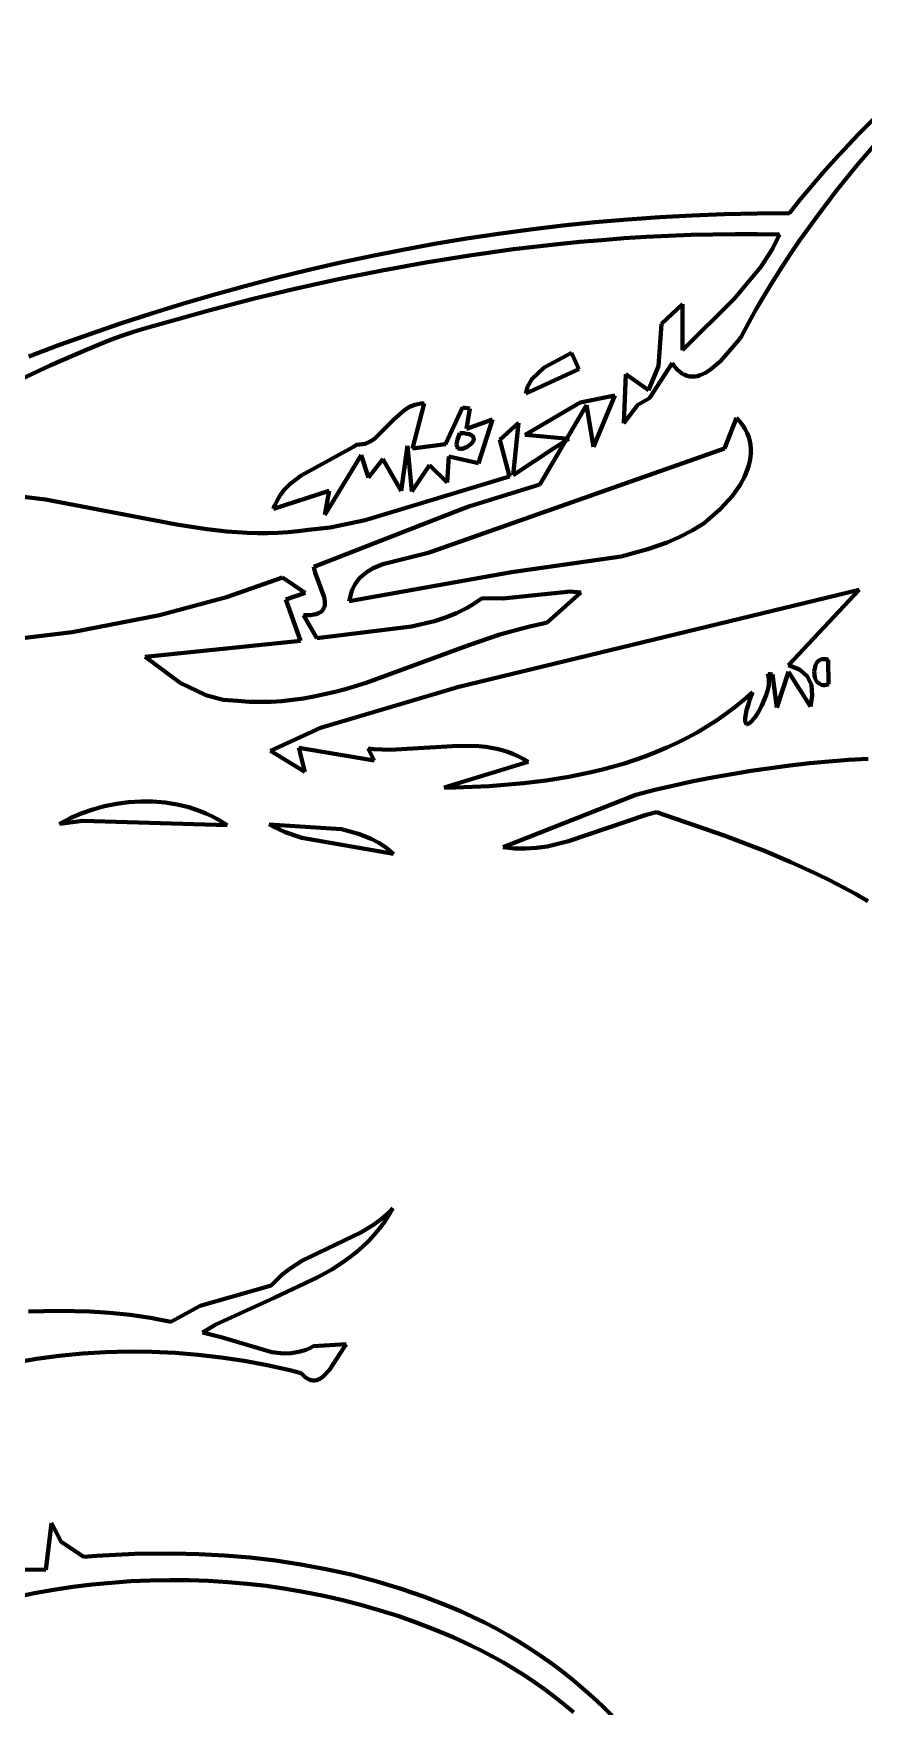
# Model space of a CAD drawing. Header units: millimetres. Extents: x 0 to 9.3, y 0 to 12.
# Drawn here: x 3.854 to 4.842, y 7.578 to 9.569 of the extents above; entities that cross this region are included whole.
import ezdxf

# ---------------------------------------------------------------- set-up
doc = ezdxf.new("R2010")
doc.units = ezdxf.units.MM
doc.layers.add('color#010101ff', color=7, linetype='CONTINUOUS', lineweight=100)
doc.layers.add('color#ffffffff', color=7, linetype='CONTINUOUS', lineweight=100)

msp = doc.modelspace()

# ---------------------------------------------------------------- linework, layer by layer
at = {"layer": 'color#010101ff'}
for p, q in [((4.8365, 9.4487), (4.9546, 9.5686)), ((4.8079, 9.4182), (4.8365, 9.4487)), ((4.8611, 9.4426), (4.8361, 9.4135)), ((4.7939, 9.4027), (4.8079, 9.4182)), ((4.7803, 9.387), (4.7939, 9.4027)), ((4.8361, 9.4135), (4.8119, 9.3838)), ((4.7671, 9.371), (4.7803, 9.387)), ((4.8119, 9.3838), (4.7887, 9.3534)), ((4.7542, 9.3548), (4.7671, 9.371)), ((4.4079, 9.3303), (4.4461, 9.3355)), ((4.4461, 9.3355), (4.4844, 9.3401)), ((4.4844, 9.3401), (4.5228, 9.344)), ((4.5228, 9.344), (4.5613, 9.3474)), ((4.5613, 9.3474), (4.5998, 9.3501)), ((4.5998, 9.3501), (4.6383, 9.3522)), ((4.6383, 9.3522), (4.6769, 9.3537)), ((4.6769, 9.3537), (4.7156, 9.3545)), ((4.7156, 9.3545), (4.7542, 9.3548)), ((4.7887, 9.3534), (4.7663, 9.3224)), ((4.2938, 9.3113), (4.3317, 9.3182)), ((4.3317, 9.3182), (4.3698, 9.3246)), ((4.3698, 9.3246), (4.4079, 9.3303)), ((4.4784, 9.318), (4.4259, 9.3119)), ((4.5047, 9.3207), (4.4784, 9.318)), ((4.531, 9.3229), (4.5047, 9.3207)), ((4.5574, 9.3249), (4.531, 9.3229)), ((4.5838, 9.3266), (4.5574, 9.3249)), ((4.6102, 9.3279), (4.5838, 9.3266)), ((4.6366, 9.3289), (4.6102, 9.3279)), ((4.663, 9.3295), (4.6366, 9.3289)), ((4.6895, 9.3298), (4.663, 9.3295)), ((4.716, 9.3298), (4.6895, 9.3298)), ((4.7424, 9.3293), (4.716, 9.3298)), ((4.734, 9.3123), (4.7424, 9.3293)), ((4.7663, 9.3224), (4.7555, 9.3066)), ((4.1806, 9.287), (4.2182, 9.2957)), ((4.2182, 9.2957), (4.256, 9.3038)), ((4.256, 9.3038), (4.2938, 9.3113)), ((4.3212, 9.2962), (4.2692, 9.2867)), ((4.3735, 9.3046), (4.3212, 9.2962)), ((4.4259, 9.3119), (4.3735, 9.3046)), ((4.7207, 9.2913), (4.734, 9.3123)), ((4.7555, 9.3066), (4.745, 9.2906)), ((4.1059, 9.268), (4.1432, 9.2778)), ((4.1432, 9.2778), (4.1806, 9.287)), ((4.2173, 9.2762), (4.1656, 9.2648)), ((4.2692, 9.2867), (4.2173, 9.2762)), ((4.6887, 9.2533), (4.7207, 9.2913)), ((4.745, 9.2906), (4.7348, 9.2744)), ((4.0316, 9.2469), (4.0687, 9.2577)), ((4.0687, 9.2577), (4.1059, 9.268)), ((4.1656, 9.2648), (4.1142, 9.2524)), ((4.7248, 9.258), (4.7151, 9.2415)), ((4.7348, 9.2744), (4.7248, 9.258)), ((4.063, 9.2391), (3.9866, 9.2178)), ((3.9948, 9.2354), (4.0316, 9.2469)), ((4.1142, 9.2524), (4.063, 9.2391)), ((4.6017, 9.2231), (4.6267, 9.2466)), ((4.6267, 9.1918), (4.6887, 9.2533)), ((4.6267, 9.2466), (4.6267, 9.1918)), ((4.7151, 9.2415), (4.7058, 9.2247)), ((3.9215, 9.211), (3.9581, 9.2235)), ((3.9581, 9.2235), (3.9948, 9.2354)), ((3.9866, 9.2178), (3.9723, 9.2132)), ((4.5982, 9.173), (4.6017, 9.2231)), ((4.7058, 9.2247), (4.6967, 9.2078)), ((3.849, 9.1845), (3.8852, 9.198)), ((3.8852, 9.198), (3.9215, 9.211)), ((3.944, 9.2032), (3.9161, 9.192)), ((3.9581, 9.2083), (3.944, 9.2032)), ((3.9723, 9.2132), (3.9581, 9.2083)), ((4.6926, 9.2025), (4.6721, 9.1788)), ((4.6967, 9.2078), (4.6926, 9.2025)), ((3.9161, 9.192), (3.8749, 9.1738)), ((4.4623, 9.1714), (4.4949, 9.1886)), ((4.4949, 9.1886), (4.5035, 9.1693)), ((4.6147, 9.1762), (4.5875, 9.1349)), ((4.6175, 9.1723), (4.6147, 9.1762)), ((4.6721, 9.1788), (4.6602, 9.1687)), ((3.8749, 9.1738), (3.725, 9.1034)), ((4.5035, 9.1693), (4.4402, 9.1404)), ((4.4425, 9.1484), (4.4474, 9.1575)), ((4.4474, 9.1575), (4.4623, 9.1714)), ((4.5569, 9.1048), (4.5593, 9.1631)), ((4.5593, 9.1631), (4.5865, 9.1442)), ((4.5865, 9.1442), (4.5982, 9.173)), ((4.6204, 9.169), (4.6175, 9.1723)), ((4.6233, 9.1663), (4.6204, 9.169)), ((4.6262, 9.1641), (4.6233, 9.1663)), ((4.6293, 9.1625), (4.6262, 9.1641)), ((4.6323, 9.1613), (4.6293, 9.1625)), ((4.6354, 9.1607), (4.6323, 9.1613)), ((4.6385, 9.1604), (4.6354, 9.1607)), ((4.6416, 9.1606), (4.6385, 9.1604)), ((4.6447, 9.1611), (4.6416, 9.1606)), ((4.6479, 9.1621), (4.6447, 9.1611)), ((4.6541, 9.1648), (4.6479, 9.1621)), ((4.6602, 9.1687), (4.6541, 9.1648)), ((4.4402, 9.1404), (4.4425, 9.1484)), ((4.5051, 9.1296), (4.5463, 9.1381)), ((4.5463, 9.1381), (4.5209, 9.077)), ((4.2838, 9.1099), (4.2963, 9.121)), ((4.2963, 9.121), (4.3021, 9.1244)), ((4.3021, 9.1244), (4.3084, 9.1269)), ((4.3193, 9.1284), (4.3056, 9.0747)), ((4.3084, 9.1269), (4.3118, 9.1277)), ((4.3118, 9.1277), (4.3154, 9.1282)), ((4.3154, 9.1282), (4.3193, 9.1284)), ((4.3448, 9.0802), (4.3651, 9.1236)), ((4.3651, 9.1236), (4.3737, 9.1224)), ((4.3737, 9.1224), (4.3699, 9.0981)), ((4.4396, 9.091), (4.5051, 9.1296)), ((4.5127, 9.1264), (4.457, 9.0321)), ((4.5209, 9.077), (4.5127, 9.1264)), ((4.5737, 9.1268), (4.5569, 9.1048)), ((4.5875, 9.1349), (4.5737, 9.1268)), ((4.2604, 9.0862), (4.2838, 9.1099)), ((4.3699, 9.0981), (4.4006, 9.1093)), ((4.4006, 9.1093), (4.3839, 9.0575)), ((4.4094, 9.0851), (4.4317, 9.1053)), ((4.4317, 9.1053), (4.4254, 9.0432)), ((4.6769, 9.0747), (4.6912, 9.1112)), ((4.6912, 9.1112), (4.6952, 9.1068)), ((4.6952, 9.1068), (4.6986, 9.1023)), ((4.6986, 9.1023), (4.7015, 9.0978)), ((4.7015, 9.0978), (4.7039, 9.0932)), ((4.1728, 9.0429), (4.2352, 9.077)), ((4.2352, 9.077), (4.2388, 9.0794)), ((4.2388, 9.0794), (4.2424, 9.0795)), ((4.2424, 9.0795), (4.2458, 9.0799)), ((4.2458, 9.0799), (4.249, 9.0806)), ((4.249, 9.0806), (4.255, 9.083)), ((4.255, 9.083), (4.2604, 9.0862)), ((4.2995, 9.078), (4.2921, 9.0243)), ((4.3046, 9.0238), (4.2995, 9.078)), ((4.3056, 9.0747), (4.3448, 9.0802)), ((4.3582, 9.0824), (4.3579, 9.08)), ((4.3579, 9.08), (4.3581, 9.078)), ((4.3581, 9.078), (4.3586, 9.0765)), ((4.3589, 9.0854), (4.3582, 9.0824)), ((4.3602, 9.0889), (4.3589, 9.0854)), ((4.362, 9.093), (4.3602, 9.0889)), ((4.3664, 9.0929), (4.362, 9.093)), ((4.3652, 9.0745), (4.3706, 9.0767)), ((4.37, 9.0925), (4.3664, 9.0929)), ((4.3729, 9.0919), (4.37, 9.0925)), ((4.3706, 9.0767), (4.3754, 9.0804)), ((4.3751, 9.091), (4.3729, 9.0919)), ((4.3768, 9.09), (4.3751, 9.091)), ((4.3754, 9.0804), (4.3776, 9.0833)), ((4.3778, 9.0888), (4.3768, 9.09)), ((4.3776, 9.0833), (4.3782, 9.0847)), ((4.3784, 9.0875), (4.3778, 9.0888)), ((4.3782, 9.0847), (4.3785, 9.0862)), ((4.3785, 9.0862), (4.3784, 9.0875)), ((4.4211, 9.0414), (4.4094, 9.0851)), ((4.4915, 9.0865), (4.4396, 9.091)), ((4.4747, 9.0756), (4.4915, 9.0865)), ((4.7039, 9.0932), (4.7057, 9.0885)), ((4.7057, 9.0885), (4.707, 9.0838)), ((4.707, 9.0838), (4.7079, 9.0791)), ((4.7079, 9.0791), (4.7083, 9.0743)), ((4.2443, 9.0669), (4.201, 8.9959)), ((4.2532, 9.0403), (4.2443, 9.0669)), ((4.2703, 9.0621), (4.2532, 9.0403)), ((4.2921, 9.0243), (4.2703, 9.0621)), ((4.3278, 8.9521), (4.6769, 9.0747)), ((4.3489, 9.0652), (4.3466, 9.0343)), ((4.3839, 9.0575), (4.3489, 9.0652)), ((4.3586, 9.0765), (4.3595, 9.0754)), ((4.3595, 9.0754), (4.3606, 9.0747)), ((4.3606, 9.0747), (4.362, 9.0743)), ((4.362, 9.0743), (4.3636, 9.0743)), ((4.3636, 9.0743), (4.3652, 9.0745)), ((4.4254, 9.0432), (4.4747, 9.0756)), ((4.7071, 9.0599), (4.7059, 9.0551)), ((4.7079, 9.0647), (4.7071, 9.0599)), ((4.7083, 9.0695), (4.7079, 9.0647)), ((4.7083, 9.0743), (4.7083, 9.0695)), ((4.1593, 9.0323), (4.1728, 9.0429)), ((4.2493, 8.9895), (4.4211, 9.0414)), ((4.3257, 9.0549), (4.3046, 9.0238)), ((4.3466, 9.0343), (4.3257, 9.0549)), ((4.7005, 9.041), (4.6955, 9.0318)), ((4.7044, 9.0504), (4.7005, 9.041)), ((4.7059, 9.0551), (4.7044, 9.0504)), ((3.8326, 9.0186), (3.8687, 9.014)), ((4.2065, 9.0245), (4.1402, 9.0031)), ((4.1437, 9.0116), (4.1481, 9.0193)), ((4.1481, 9.0193), (4.1533, 9.0261)), ((4.1533, 9.0261), (4.1593, 9.0323)), ((4.201, 8.9959), (4.2065, 9.0245)), ((4.457, 9.0321), (4.3726, 9.0059)), ((4.6863, 9.0186), (4.6719, 9.0026)), ((4.6955, 9.0318), (4.6863, 9.0186)), ((3.8687, 9.014), (4.0245, 8.9843)), ((4.1402, 9.0031), (4.1418, 9.0075)), ((4.1418, 9.0075), (4.1437, 9.0116)), ((4.3631, 9.0024), (4.1881, 8.9341)), ((4.3726, 9.0059), (4.3631, 9.0024)), ((4.6719, 9.0026), (4.6564, 8.989)), ((4.0245, 8.9843), (4.0605, 8.9788)), ((4.0605, 8.9788), (4.0846, 8.9762)), ((4.1696, 8.9764), (4.1819, 8.9779)), ((4.1819, 8.9779), (4.2075, 8.981)), ((4.2075, 8.981), (4.2493, 8.9895)), ((4.6383, 8.9773), (4.6236, 8.9697)), ((4.6525, 8.986), (4.6383, 8.9773)), ((4.6564, 8.989), (4.6525, 8.986)), ((4.0846, 8.9762), (4.1088, 8.9745)), ((4.1088, 8.9745), (4.1209, 8.9742)), ((4.1209, 8.9742), (4.133, 8.9742)), ((4.133, 8.9742), (4.1452, 8.9745)), ((4.1452, 8.9745), (4.1574, 8.9752)), ((4.1574, 8.9752), (4.1696, 8.9764)), ((4.6086, 8.9631), (4.5855, 8.9549)), ((4.6236, 8.9697), (4.6086, 8.9631)), ((4.27, 8.9371), (4.3241, 8.9509)), ((4.3241, 8.9509), (4.3278, 8.9521)), ((4.5538, 8.9464), (4.4232, 8.9278)), ((4.5855, 8.9549), (4.5538, 8.9464)), ((4.1508, 8.9214), (4.084, 8.8981)), ((4.1778, 8.903), (4.1508, 8.9214)), ((4.1881, 8.9341), (4.1896, 8.927)), ((4.1896, 8.927), (4.2002, 8.898)), ((4.4232, 8.9278), (4.2303, 8.8931)), ((4.2377, 8.9143), (4.24, 8.9176)), ((4.24, 8.9176), (4.2426, 8.9207)), ((4.2426, 8.9207), (4.2454, 8.9234)), ((4.2454, 8.9234), (4.2516, 8.9283)), ((4.2516, 8.9283), (4.2585, 8.9323)), ((4.2585, 8.9323), (4.27, 8.9371)), ((4.084, 8.8981), (4.0044, 8.8764)), ((4.1546, 8.8953), (4.1778, 8.903)), ((4.2002, 8.898), (4.201, 8.8931)), ((4.2303, 8.8931), (4.2312, 8.898)), ((4.2312, 8.898), (4.2323, 8.9026)), ((4.2323, 8.9026), (4.2338, 8.9068)), ((4.2338, 8.9068), (4.2356, 8.9107)), ((4.2356, 8.9107), (4.2377, 8.9143)), ((4.3607, 8.7914), (4.8373, 8.9067)), ((4.4129, 8.8962), (4.4937, 8.9048)), ((4.506, 8.9036), (4.4659, 8.8677)), ((4.4937, 8.9048), (4.506, 8.9036)), ((4.8373, 8.9067), (4.7532, 8.8169)), ((4.1723, 8.8461), (4.1546, 8.8953)), ((4.191, 8.8779), (4.1879, 8.8772)), ((4.1936, 8.8789), (4.191, 8.8779)), ((4.1958, 8.8801), (4.1936, 8.8789)), ((4.1975, 8.8814), (4.1958, 8.8801)), ((4.1989, 8.883), (4.1975, 8.8814)), ((4.1999, 8.8847), (4.1989, 8.883)), ((4.2006, 8.8866), (4.1999, 8.8847)), ((4.201, 8.8887), (4.2006, 8.8866)), ((4.201, 8.8931), (4.201, 8.8887)), ((4.3448, 8.8739), (4.3578, 8.8791)), ((4.3578, 8.8791), (4.3704, 8.8853)), ((4.3704, 8.8853), (4.3765, 8.8889)), ((4.3765, 8.8889), (4.3826, 8.8927)), ((4.3826, 8.8927), (4.3885, 8.8969)), ((4.3885, 8.8969), (4.4129, 8.8962)), ((4.0044, 8.8764), (3.9003, 8.8565)), ((4.1803, 8.8764), (4.1757, 8.8764)), ((4.1757, 8.8764), (4.1918, 8.8493)), ((4.1844, 8.8767), (4.1803, 8.8764)), ((4.1879, 8.8772), (4.1844, 8.8767)), ((4.1918, 8.8493), (4.3042, 8.8632)), ((4.3042, 8.8632), (4.3315, 8.8696)), ((4.3315, 8.8696), (4.3448, 8.8739)), ((4.4343, 8.8604), (4.4094, 8.8534)), ((4.4468, 8.8635), (4.4343, 8.8604)), ((4.4594, 8.8662), (4.4468, 8.8635)), ((4.4659, 8.8677), (4.4594, 8.8662)), ((3.9003, 8.8565), (3.8184, 8.8466)), ((3.9873, 8.827), (4.1723, 8.8461)), ((4.3725, 8.841), (4.2504, 8.7962)), ((4.4094, 8.8534), (4.3725, 8.841)), ((4.0288, 8.7962), (3.9873, 8.827)), ((4.7851, 8.8171), (4.7869, 8.8202)), ((4.7869, 8.8202), (4.7893, 8.8226)), ((4.7893, 8.8226), (4.7923, 8.8241)), ((4.7923, 8.8241), (4.7941, 8.8244)), ((4.7941, 8.8244), (4.796, 8.8244)), ((4.796, 8.8244), (4.798, 8.8241)), ((4.798, 8.8241), (4.8003, 8.8235)), ((4.8003, 8.8235), (4.8006, 8.7945)), ((4.7341, 8.8061), (4.7283, 8.8066)), ((4.7283, 8.8066), (4.7293, 8.8037)), ((4.7293, 8.8037), (4.7298, 8.8004)), ((4.7298, 8.8004), (4.7298, 8.7969)), ((4.739, 8.7666), (4.7341, 8.8061)), ((4.7531, 8.8092), (4.739, 8.7666)), ((4.7792, 8.7678), (4.7531, 8.8092)), ((4.7532, 8.8169), (4.7662, 8.8118)), ((4.7662, 8.8118), (4.7752, 8.8041)), ((4.7752, 8.8041), (4.7803, 8.7937)), ((4.7835, 8.8097), (4.7851, 8.8171)), ((4.7845, 8.8021), (4.7835, 8.8097)), ((4.7869, 8.7974), (4.7845, 8.8021)), ((4.0595, 8.7813), (4.0288, 8.7962)), ((4.0802, 8.7759), (4.0595, 8.7813)), ((4.1882, 8.7798), (4.1756, 8.7775)), ((4.2008, 8.7824), (4.1882, 8.7798)), ((4.1961, 8.7425), (4.3607, 8.7914)), ((4.2133, 8.7854), (4.2008, 8.7824)), ((4.2257, 8.7887), (4.2133, 8.7854)), ((4.2504, 8.7962), (4.2257, 8.7887)), ((4.71, 8.7849), (4.6997, 8.7758)), ((4.7071, 8.7767), (4.71, 8.7849)), ((4.7265, 8.7812), (4.7214, 8.7691)), ((4.7288, 8.7893), (4.7265, 8.7812)), ((4.7295, 8.7932), (4.7288, 8.7893)), ((4.7298, 8.7969), (4.7295, 8.7932)), ((4.7814, 8.7807), (4.7792, 8.7678)), ((4.7803, 8.7937), (4.7814, 8.7807)), ((4.7894, 8.7951), (4.7869, 8.7974)), ((4.7925, 8.7937), (4.7894, 8.7951)), ((4.7943, 8.7934), (4.7925, 8.7937)), ((4.7962, 8.7934), (4.7943, 8.7934)), ((4.7983, 8.7938), (4.7962, 8.7934)), ((4.8006, 8.7945), (4.7983, 8.7938)), ((4.0976, 8.7745), (4.0802, 8.7759)), ((4.1109, 8.7736), (4.0976, 8.7745)), ((4.1241, 8.7733), (4.1109, 8.7736)), ((4.1371, 8.7736), (4.1241, 8.7733)), ((4.15, 8.7744), (4.1371, 8.7736)), ((4.1628, 8.7757), (4.15, 8.7744)), ((4.1756, 8.7775), (4.1628, 8.7757)), ((4.6784, 8.759), (4.6673, 8.7512)), ((4.6892, 8.7671), (4.6784, 8.759)), ((4.6997, 8.7758), (4.6892, 8.7671)), ((4.7015, 8.7546), (4.7021, 8.7586)), ((4.7021, 8.7586), (4.7032, 8.7636)), ((4.7032, 8.7636), (4.7049, 8.7696)), ((4.7049, 8.7696), (4.7071, 8.7767)), ((4.7152, 8.7584), (4.7132, 8.7554)), ((4.7173, 8.7617), (4.7152, 8.7584)), ((4.7214, 8.7691), (4.7173, 8.7617)), ((4.1366, 8.7153), (4.1961, 8.7425)), ((4.6559, 8.744), (4.6444, 8.7371)), ((4.6673, 8.7512), (4.6559, 8.744)), ((4.7013, 8.7515), (4.7015, 8.7546)), ((4.7015, 8.7492), (4.7013, 8.7515)), ((4.7021, 8.7477), (4.7015, 8.7492)), ((4.703, 8.747), (4.7021, 8.7477)), ((4.7042, 8.747), (4.703, 8.747)), ((4.7057, 8.7476), (4.7042, 8.747)), ((4.7073, 8.7488), (4.7057, 8.7476)), ((4.7092, 8.7505), (4.7073, 8.7488)), ((4.7111, 8.7528), (4.7092, 8.7505)), ((4.7132, 8.7554), (4.7111, 8.7528)), ((4.2598, 8.7038), (4.1703, 8.7187)), ((4.1703, 8.7187), (4.1774, 8.69)), ((4.3533, 8.7209), (4.2791, 8.7163)), ((4.3799, 8.721), (4.3533, 8.7209)), ((4.3929, 8.7198), (4.3799, 8.721)), ((4.4058, 8.7175), (4.3929, 8.7198)), ((4.6083, 8.719), (4.5959, 8.7138)), ((4.6205, 8.7246), (4.6083, 8.719)), ((4.6326, 8.7307), (4.6205, 8.7246)), ((4.6444, 8.7371), (4.6326, 8.7307)), ((4.1774, 8.69), (4.1366, 8.7153)), ((4.2591, 8.7172), (4.2526, 8.7179)), ((4.2526, 8.7179), (4.2598, 8.7038)), ((4.2791, 8.7163), (4.2591, 8.7172)), ((4.3433, 8.6715), (4.4431, 8.7019)), ((4.4122, 8.7159), (4.4058, 8.7175)), ((4.4185, 8.7139), (4.4122, 8.7159)), ((4.4248, 8.7115), (4.4185, 8.7139)), ((4.4309, 8.7088), (4.4248, 8.7115)), ((4.4371, 8.7056), (4.4309, 8.7088)), ((4.4431, 8.7019), (4.4371, 8.7056)), ((4.5577, 8.7002), (4.5447, 8.6964)), ((4.5706, 8.7044), (4.5577, 8.7002)), ((4.5833, 8.7089), (4.5706, 8.7044)), ((4.5959, 8.7138), (4.5833, 8.7089)), ((4.7548, 8.6977), (4.778, 8.7003)), ((4.778, 8.7003), (4.8012, 8.7025)), ((4.8012, 8.7025), (4.8245, 8.7043)), ((4.8245, 8.7043), (4.8477, 8.7058)), ((4.4646, 8.6798), (4.4376, 8.6765)), ((4.4916, 8.6842), (4.4646, 8.6798)), ((4.5183, 8.6897), (4.4916, 8.6842)), ((4.5315, 8.6929), (4.5183, 8.6897)), ((4.5447, 8.6964), (4.5315, 8.6929)), ((4.6169, 8.674), (4.6397, 8.6789)), ((4.6397, 8.6789), (4.6626, 8.6834)), ((4.6626, 8.6834), (4.6855, 8.6876)), ((4.6855, 8.6876), (4.7086, 8.6913)), ((4.7086, 8.6913), (4.7316, 8.6947)), ((4.7316, 8.6947), (4.7548, 8.6977)), ((4.3566, 8.6717), (4.3433, 8.6715)), ((4.3969, 8.6732), (4.3566, 8.6717)), ((4.4376, 8.6765), (4.3969, 8.6732)), ((4.4134, 8.6006), (4.5715, 8.663)), ((4.5715, 8.663), (4.5941, 8.6687)), ((4.5941, 8.6687), (4.6169, 8.674)), ((3.8981, 8.6349), (3.9113, 8.6406)), ((3.9113, 8.6406), (3.9249, 8.6454)), ((3.9249, 8.6454), (3.9389, 8.6492)), ((3.9389, 8.6492), (3.9531, 8.6522)), ((3.9531, 8.6522), (3.9676, 8.6541)), ((3.9676, 8.6541), (3.9821, 8.655)), ((3.9821, 8.655), (3.9966, 8.6549)), ((3.9966, 8.6549), (4.0111, 8.6537)), ((4.0111, 8.6537), (4.0253, 8.6514)), ((4.0253, 8.6514), (4.0393, 8.648)), ((4.0393, 8.648), (4.0529, 8.6434)), ((4.0529, 8.6434), (4.0595, 8.6407)), ((4.0595, 8.6407), (4.066, 8.6377)), ((4.5837, 8.639), (4.4911, 8.6076)), ((4.5961, 8.642), (4.5837, 8.639)), ((4.6764, 8.6145), (4.5961, 8.642)), ((3.8855, 8.6283), (3.8981, 8.6349)), ((3.913, 8.632), (3.8855, 8.6283)), ((4.0847, 8.6268), (3.913, 8.632)), ((4.066, 8.6377), (4.0724, 8.6344)), ((4.0724, 8.6344), (4.0786, 8.6307)), ((4.0786, 8.6307), (4.0847, 8.6268)), ((4.135, 8.6277), (4.2209, 8.6221)), ((4.1397, 8.6251), (4.135, 8.6277)), ((4.154, 8.6183), (4.1397, 8.6251)), ((4.2209, 8.6221), (4.2414, 8.6166)), ((4.1738, 8.6115), (4.154, 8.6183)), ((4.283, 8.5927), (4.1738, 8.6115)), ((4.2414, 8.6166), (4.2561, 8.6106)), ((4.2561, 8.6106), (4.2654, 8.6056)), ((4.2654, 8.6056), (4.2744, 8.5996)), ((4.2744, 8.5996), (4.283, 8.5927)), ((4.4201, 8.5997), (4.4134, 8.6006)), ((4.4268, 8.5991), (4.4201, 8.5997)), ((4.44, 8.5988), (4.4268, 8.5991)), ((4.453, 8.5997), (4.44, 8.5988)), ((4.4659, 8.6015), (4.453, 8.5997)), ((4.4911, 8.6076), (4.4659, 8.6015)), ((4.7244, 8.5961), (4.6764, 8.6145)), ((4.756, 8.5828), (4.7244, 8.5961)), ((4.7872, 8.5685), (4.756, 8.5828)), ((4.8025, 8.5609), (4.7872, 8.5685)), ((4.8177, 8.5531), (4.8025, 8.5609)), ((4.8327, 8.5449), (4.8177, 8.5531)), ((4.8475, 8.5364), (4.8327, 8.5449)), ((4.2687, 8.1585), (4.2777, 8.1665)), ((4.277, 8.1623), (4.2717, 8.1542)), ((4.282, 8.1709), (4.277, 8.1623)), ((4.2777, 8.1665), (4.282, 8.1709)), ((4.1746, 8.1089), (4.244, 8.1422)), ((4.244, 8.1422), (4.2592, 8.1514)), ((4.2592, 8.1514), (4.2687, 8.1585)), ((4.266, 8.1465), (4.2599, 8.1392)), ((4.2717, 8.1542), (4.266, 8.1465)), ((4.2468, 8.1259), (4.2398, 8.1197)), ((4.2535, 8.1324), (4.2468, 8.1259)), ((4.2599, 8.1392), (4.2535, 8.1324)), ((4.1597, 8.0994), (4.1746, 8.1089)), ((4.2173, 8.1032), (4.2094, 8.0982)), ((4.2251, 8.1084), (4.2173, 8.1032)), ((4.2326, 8.1139), (4.2251, 8.1084)), ((4.2398, 8.1197), (4.2326, 8.1139)), ((4.1374, 8.0789), (4.1416, 8.0836)), ((4.193, 8.0889), (4.141, 8.0644)), ((4.1416, 8.0836), (4.1459, 8.0879)), ((4.1459, 8.0879), (4.1503, 8.092)), ((4.1503, 8.092), (4.1597, 8.0994)), ((4.2094, 8.0982), (4.193, 8.0889)), ((4.0528, 8.0547), (4.1374, 8.0789)), ((4.141, 8.0644), (4.0716, 8.0325)), ((3.8483, 8.0482), (3.8848, 8.0491)), ((3.8848, 8.0491), (3.9212, 8.0483)), ((3.9212, 8.0483), (3.9454, 8.0466)), ((3.9454, 8.0466), (3.9696, 8.044)), ((3.9696, 8.044), (3.9937, 8.0404)), ((4.0177, 8.0357), (4.0528, 8.0547)), ((3.9937, 8.0404), (4.0177, 8.0357)), ((4.0716, 8.0325), (4.0554, 8.0233)), ((4.0554, 8.0233), (4.0779, 8.0176)), ((4.0779, 8.0176), (4.1379, 7.9997)), ((4.1744, 8.0012), (4.1789, 8.0027)), ((4.1789, 8.0027), (4.1833, 8.0046)), ((4.1833, 8.0046), (4.1877, 8.0068)), ((4.1877, 8.0068), (4.2267, 8.0093)), ((4.224, 8.0056), (4.2066, 7.9788)), ((4.2267, 8.0093), (4.224, 8.0056)), ((3.8578, 7.9919), (3.8305, 7.9872)), ((3.8851, 7.9955), (3.8578, 7.9919)), ((3.9126, 7.9982), (3.8851, 7.9955)), ((3.9402, 7.9999), (3.9126, 7.9982)), ((3.9678, 8.0005), (3.9402, 7.9999)), ((3.9954, 8.0002), (3.9678, 8.0005)), ((4.023, 7.999), (3.9954, 8.0002)), ((4.0505, 7.9967), (4.023, 7.999)), ((4.0779, 7.9935), (4.0505, 7.9967)), ((4.1053, 7.9894), (4.0779, 7.9935)), ((4.1324, 7.9843), (4.1053, 7.9894)), ((4.1594, 7.9782), (4.1324, 7.9843)), ((4.1379, 7.9997), (4.1518, 7.9983)), ((4.1518, 7.9983), (4.1609, 7.9986)), ((4.1609, 7.9986), (4.17, 8)), ((4.17, 8), (4.1744, 8.0012)), ((4.1728, 7.9749), (4.1594, 7.9782)), ((4.1752, 7.9722), (4.1728, 7.9749)), ((4.1777, 7.97), (4.1752, 7.9722)), ((4.18, 7.9684), (4.1777, 7.97)), ((4.1823, 7.9672), (4.18, 7.9684)), ((4.1846, 7.9664), (4.1823, 7.9672)), ((4.1868, 7.966), (4.1846, 7.9664)), ((4.189, 7.966), (4.1868, 7.966)), ((4.1911, 7.9664), (4.189, 7.966)), ((4.1953, 7.9681), (4.1911, 7.9664)), ((4.1992, 7.9708), (4.1953, 7.9681)), ((4.2066, 7.9788), (4.1992, 7.9708)), ((3.869, 7.7408), (3.8757, 7.7962)), ((3.8757, 7.7962), (3.8873, 7.774)), ((3.8873, 7.774), (3.9141, 7.7561)), ((3.9141, 7.7561), (3.9293, 7.7573)), ((3.9293, 7.7573), (3.9749, 7.7598)), ((3.9749, 7.7598), (4.0207, 7.7603)), ((4.0207, 7.7603), (4.0512, 7.7596)), ((4.0512, 7.7596), (4.0817, 7.7579)), ((4.0817, 7.7579), (4.1121, 7.7553)), ((4.1121, 7.7553), (4.1424, 7.7518)), ((4.1424, 7.7518), (4.1726, 7.7472)), ((4.1726, 7.7472), (4.2025, 7.7417)), ((3.8077, 7.7414), (3.869, 7.7408)), ((3.9241, 7.7233), (3.9011, 7.7204)), ((3.9471, 7.7255), (3.9241, 7.7233)), ((3.9702, 7.7272), (3.9471, 7.7255)), ((3.9933, 7.7282), (3.9702, 7.7272)), ((4.0165, 7.7286), (3.9933, 7.7282)), ((4.0396, 7.7284), (4.0165, 7.7286)), ((4.0627, 7.7276), (4.0396, 7.7284)), ((4.0858, 7.7262), (4.0627, 7.7276)), ((4.1088, 7.7242), (4.0858, 7.7262)), ((4.1318, 7.7216), (4.1088, 7.7242)), ((4.2025, 7.7417), (4.2323, 7.7351)), ((4.2323, 7.7351), (4.2618, 7.7274)), ((4.2618, 7.7274), (4.291, 7.7186)), ((3.8555, 7.713), (3.8328, 7.7083)), ((3.8782, 7.717), (3.8555, 7.713)), ((3.9011, 7.7204), (3.8782, 7.717)), ((4.1547, 7.7183), (4.1318, 7.7216)), ((4.1775, 7.7144), (4.1547, 7.7183)), ((4.2001, 7.7099), (4.1775, 7.7144)), ((4.2226, 7.7047), (4.2001, 7.7099)), ((4.245, 7.6989), (4.2226, 7.7047)), ((4.291, 7.7186), (4.3198, 7.7086)), ((4.3198, 7.7086), (4.3483, 7.6976)), ((4.2672, 7.6925), (4.245, 7.6989)), ((4.2892, 7.6855), (4.2672, 7.6925)), ((4.311, 7.6778), (4.2892, 7.6855)), ((4.3483, 7.6976), (4.3627, 7.6915)), ((4.3627, 7.6915), (4.377, 7.685)), ((4.377, 7.685), (4.3911, 7.6781)), ((4.3326, 7.6695), (4.311, 7.6778)), ((4.3539, 7.6605), (4.3326, 7.6695)), ((4.3911, 7.6781), (4.4051, 7.6708)), ((4.4051, 7.6708), (4.4188, 7.6631)), ((4.375, 7.6509), (4.3539, 7.6605)), ((4.388, 7.6445), (4.375, 7.6509)), ((4.4009, 7.6377), (4.388, 7.6445)), ((4.4188, 7.6631), (4.4324, 7.6551)), ((4.4324, 7.6551), (4.4457, 7.6467)), ((4.4457, 7.6467), (4.4588, 7.638)), ((4.4137, 7.6306), (4.4009, 7.6377)), ((4.4262, 7.6231), (4.4137, 7.6306)), ((4.4588, 7.638), (4.4717, 7.6288)), ((4.4717, 7.6288), (4.4843, 7.6194)), ((4.4386, 7.6153), (4.4262, 7.6231)), ((4.4507, 7.6071), (4.4386, 7.6153)), ((4.4626, 7.5987), (4.4507, 7.6071)), ((4.4843, 7.6194), (4.4966, 7.6096)), ((4.4966, 7.6096), (4.5087, 7.5994)), ((4.4743, 7.5899), (4.4626, 7.5987)), ((4.4858, 7.5808), (4.4743, 7.5899)), ((4.5087, 7.5994), (4.5205, 7.589)), ((4.5205, 7.589), (4.5319, 7.5782)), ((4.497, 7.5714), (4.4858, 7.5808)), ((4.5319, 7.5782), (4.543, 7.5671))]:
    msp.add_line(p, q, dxfattribs=at)
at = {"layer": 'color#ffffffff'}
for p, q in [((4.9546, 9.5686), (4.8365, 9.4487)), ((4.8365, 9.4487), (4.8079, 9.4182)), ((4.8361, 9.4135), (4.8611, 9.4426)), ((4.8079, 9.4182), (4.7939, 9.4027)), ((4.7939, 9.4027), (4.7803, 9.387)), ((4.8119, 9.3838), (4.8361, 9.4135)), ((4.7803, 9.387), (4.7671, 9.371)), ((4.7887, 9.3534), (4.8119, 9.3838)), ((4.7671, 9.371), (4.7542, 9.3548)), ((4.4461, 9.3355), (4.4079, 9.3303)), ((4.4844, 9.3401), (4.4461, 9.3355)), ((4.5228, 9.344), (4.4844, 9.3401)), ((4.5613, 9.3474), (4.5228, 9.344)), ((4.5998, 9.3501), (4.5613, 9.3474)), ((4.6383, 9.3522), (4.5998, 9.3501)), ((4.6769, 9.3537), (4.6383, 9.3522)), ((4.7156, 9.3545), (4.6769, 9.3537)), ((4.7542, 9.3548), (4.7156, 9.3545)), ((4.7663, 9.3224), (4.7887, 9.3534)), ((4.3317, 9.3182), (4.2938, 9.3113)), ((4.3698, 9.3246), (4.3317, 9.3182)), ((4.4079, 9.3303), (4.3698, 9.3246)), ((4.4259, 9.3119), (4.4784, 9.318)), ((4.4784, 9.318), (4.5047, 9.3207)), ((4.5047, 9.3207), (4.531, 9.3229)), ((4.531, 9.3229), (4.5574, 9.3249)), ((4.5574, 9.3249), (4.5838, 9.3266)), ((4.5838, 9.3266), (4.6102, 9.3279)), ((4.6102, 9.3279), (4.6366, 9.3289)), ((4.6366, 9.3289), (4.663, 9.3295)), ((4.663, 9.3295), (4.6895, 9.3298)), ((4.6895, 9.3298), (4.716, 9.3298)), ((4.716, 9.3298), (4.7424, 9.3293)), ((4.7424, 9.3293), (4.734, 9.3123)), ((4.7555, 9.3066), (4.7663, 9.3224)), ((4.2182, 9.2957), (4.1806, 9.287)), ((4.256, 9.3038), (4.2182, 9.2957)), ((4.2938, 9.3113), (4.256, 9.3038)), ((4.2692, 9.2867), (4.3212, 9.2962)), ((4.3212, 9.2962), (4.3735, 9.3046)), ((4.3735, 9.3046), (4.4259, 9.3119)), ((4.734, 9.3123), (4.7207, 9.2913)), ((4.745, 9.2906), (4.7555, 9.3066)), ((4.1432, 9.2778), (4.1059, 9.268)), ((4.1806, 9.287), (4.1432, 9.2778)), ((4.1656, 9.2648), (4.2173, 9.2762)), ((4.2173, 9.2762), (4.2692, 9.2867)), ((4.7207, 9.2913), (4.6887, 9.2533)), ((4.7348, 9.2744), (4.745, 9.2906)), ((4.0687, 9.2577), (4.0316, 9.2469)), ((4.1059, 9.268), (4.0687, 9.2577)), ((4.1142, 9.2524), (4.1656, 9.2648)), ((4.7151, 9.2415), (4.7248, 9.258)), ((4.7248, 9.258), (4.7348, 9.2744)), ((3.9866, 9.2178), (4.063, 9.2391)), ((4.0316, 9.2469), (3.9948, 9.2354)), ((4.063, 9.2391), (4.1142, 9.2524)), ((4.6267, 9.2466), (4.6017, 9.2231)), ((4.6887, 9.2533), (4.6267, 9.1918)), ((4.6267, 9.1918), (4.6267, 9.2466)), ((4.7058, 9.2247), (4.7151, 9.2415)), ((3.9581, 9.2235), (3.9215, 9.211)), ((3.9948, 9.2354), (3.9581, 9.2235)), ((3.9723, 9.2132), (3.9866, 9.2178)), ((4.6017, 9.2231), (4.5982, 9.173)), ((4.6967, 9.2078), (4.7058, 9.2247)), ((3.8852, 9.198), (3.849, 9.1845)), ((3.9215, 9.211), (3.8852, 9.198)), ((3.9161, 9.192), (3.944, 9.2032)), ((3.944, 9.2032), (3.9581, 9.2083)), ((3.9581, 9.2083), (3.9723, 9.2132)), ((4.6721, 9.1788), (4.6926, 9.2025)), ((4.6926, 9.2025), (4.6967, 9.2078)), ((3.8749, 9.1738), (3.9161, 9.192)), ((4.4949, 9.1886), (4.4623, 9.1714)), ((4.5035, 9.1693), (4.4949, 9.1886)), ((4.5875, 9.1349), (4.6147, 9.1762)), ((4.6147, 9.1762), (4.6175, 9.1723)), ((4.6602, 9.1687), (4.6721, 9.1788)), ((3.725, 9.1034), (3.8749, 9.1738)), ((4.4402, 9.1404), (4.5035, 9.1693)), ((4.4474, 9.1575), (4.4425, 9.1484)), ((4.4623, 9.1714), (4.4474, 9.1575)), ((4.5593, 9.1631), (4.5569, 9.1048)), ((4.5865, 9.1442), (4.5593, 9.1631)), ((4.5982, 9.173), (4.5865, 9.1442)), ((4.6175, 9.1723), (4.6204, 9.169)), ((4.6204, 9.169), (4.6233, 9.1663)), ((4.6233, 9.1663), (4.6262, 9.1641)), ((4.6262, 9.1641), (4.6293, 9.1625)), ((4.6293, 9.1625), (4.6323, 9.1613)), ((4.6323, 9.1613), (4.6354, 9.1607)), ((4.6354, 9.1607), (4.6385, 9.1604)), ((4.6385, 9.1604), (4.6416, 9.1606)), ((4.6416, 9.1606), (4.6447, 9.1611)), ((4.6447, 9.1611), (4.6479, 9.1621)), ((4.6479, 9.1621), (4.6541, 9.1648)), ((4.6541, 9.1648), (4.6602, 9.1687)), ((4.4425, 9.1484), (4.4402, 9.1404)), ((4.5463, 9.1381), (4.5051, 9.1296)), ((4.5209, 9.077), (4.5463, 9.1381)), ((4.2963, 9.121), (4.2838, 9.1099)), ((4.3021, 9.1244), (4.2963, 9.121)), ((4.3084, 9.1269), (4.3021, 9.1244)), ((4.3056, 9.0747), (4.3193, 9.1284)), ((4.3118, 9.1277), (4.3084, 9.1269)), ((4.3154, 9.1282), (4.3118, 9.1277)), ((4.3193, 9.1284), (4.3154, 9.1282)), ((4.3651, 9.1236), (4.3448, 9.0802)), ((4.3737, 9.1224), (4.3651, 9.1236)), ((4.3699, 9.0981), (4.3737, 9.1224)), ((4.5051, 9.1296), (4.4396, 9.091)), ((4.457, 9.0321), (4.5127, 9.1264)), ((4.5127, 9.1264), (4.5209, 9.077)), ((4.5569, 9.1048), (4.5737, 9.1268)), ((4.5737, 9.1268), (4.5875, 9.1349)), ((4.2838, 9.1099), (4.2604, 9.0862)), ((4.4006, 9.1093), (4.3699, 9.0981)), ((4.3839, 9.0575), (4.4006, 9.1093)), ((4.4317, 9.1053), (4.4094, 9.0851)), ((4.4254, 9.0432), (4.4317, 9.1053)), ((4.6912, 9.1112), (4.6769, 9.0747)), ((4.6952, 9.1068), (4.6912, 9.1112)), ((4.6986, 9.1023), (4.6952, 9.1068)), ((4.7015, 9.0978), (4.6986, 9.1023)), ((4.7039, 9.0932), (4.7015, 9.0978)), ((4.2352, 9.077), (4.1728, 9.0429)), ((4.2388, 9.0794), (4.2352, 9.077)), ((4.2424, 9.0795), (4.2388, 9.0794)), ((4.2458, 9.0799), (4.2424, 9.0795)), ((4.249, 9.0806), (4.2458, 9.0799)), ((4.255, 9.083), (4.249, 9.0806)), ((4.2604, 9.0862), (4.255, 9.083)), ((4.2921, 9.0243), (4.2995, 9.078)), ((4.2995, 9.078), (4.3046, 9.0238)), ((4.3448, 9.0802), (4.3056, 9.0747)), ((4.3579, 9.08), (4.3582, 9.0824)), ((4.3581, 9.078), (4.3579, 9.08)), ((4.3586, 9.0765), (4.3581, 9.078)), ((4.3582, 9.0824), (4.3589, 9.0854)), ((4.3589, 9.0854), (4.3602, 9.0889)), ((4.3602, 9.0889), (4.362, 9.093)), ((4.362, 9.093), (4.3664, 9.0929)), ((4.3706, 9.0767), (4.3652, 9.0745)), ((4.3664, 9.0929), (4.37, 9.0925)), ((4.37, 9.0925), (4.3729, 9.0919)), ((4.3754, 9.0804), (4.3706, 9.0767)), ((4.3729, 9.0919), (4.3751, 9.091)), ((4.3751, 9.091), (4.3768, 9.09)), ((4.3776, 9.0833), (4.3754, 9.0804)), ((4.3768, 9.09), (4.3778, 9.0888)), ((4.3782, 9.0847), (4.3776, 9.0833)), ((4.3778, 9.0888), (4.3784, 9.0875)), ((4.3785, 9.0862), (4.3782, 9.0847)), ((4.3784, 9.0875), (4.3785, 9.0862)), ((4.4094, 9.0851), (4.4211, 9.0414)), ((4.4396, 9.091), (4.4915, 9.0865)), ((4.4915, 9.0865), (4.4747, 9.0756)), ((4.7057, 9.0885), (4.7039, 9.0932)), ((4.707, 9.0838), (4.7057, 9.0885)), ((4.7079, 9.0791), (4.707, 9.0838)), ((4.7083, 9.0743), (4.7079, 9.0791)), ((4.201, 8.9959), (4.2443, 9.0669)), ((4.2443, 9.0669), (4.2532, 9.0403)), ((4.2532, 9.0403), (4.2703, 9.0621)), ((4.2703, 9.0621), (4.2921, 9.0243)), ((4.6769, 9.0747), (4.3278, 8.9521)), ((4.3466, 9.0343), (4.3489, 9.0652)), ((4.3489, 9.0652), (4.3839, 9.0575)), ((4.3595, 9.0754), (4.3586, 9.0765)), ((4.3606, 9.0747), (4.3595, 9.0754)), ((4.362, 9.0743), (4.3606, 9.0747)), ((4.3636, 9.0743), (4.362, 9.0743)), ((4.3652, 9.0745), (4.3636, 9.0743)), ((4.4747, 9.0756), (4.4254, 9.0432)), ((4.7059, 9.0551), (4.7071, 9.0599)), ((4.7071, 9.0599), (4.7079, 9.0647)), ((4.7079, 9.0647), (4.7083, 9.0695)), ((4.7083, 9.0695), (4.7083, 9.0743)), ((4.1728, 9.0429), (4.1593, 9.0323)), ((4.4211, 9.0414), (4.2493, 8.9895)), ((4.3046, 9.0238), (4.3257, 9.0549)), ((4.3257, 9.0549), (4.3466, 9.0343)), ((4.6955, 9.0318), (4.7005, 9.041)), ((4.7005, 9.041), (4.7044, 9.0504)), ((4.7044, 9.0504), (4.7059, 9.0551)), ((3.8687, 9.014), (3.8326, 9.0186)), ((4.1402, 9.0031), (4.2065, 9.0245)), ((4.1481, 9.0193), (4.1437, 9.0116)), ((4.1533, 9.0261), (4.1481, 9.0193)), ((4.1593, 9.0323), (4.1533, 9.0261)), ((4.2065, 9.0245), (4.201, 8.9959)), ((4.3726, 9.0059), (4.457, 9.0321)), ((4.6719, 9.0026), (4.6863, 9.0186)), ((4.6863, 9.0186), (4.6955, 9.0318)), ((4.0245, 8.9843), (3.8687, 9.014)), ((4.1418, 9.0075), (4.1402, 9.0031)), ((4.1437, 9.0116), (4.1418, 9.0075)), ((4.1881, 8.9341), (4.3631, 9.0024)), ((4.3631, 9.0024), (4.3726, 9.0059)), ((4.6564, 8.989), (4.6719, 9.0026)), ((4.0605, 8.9788), (4.0245, 8.9843)), ((4.0846, 8.9762), (4.0605, 8.9788)), ((4.1819, 8.9779), (4.1696, 8.9764)), ((4.2075, 8.981), (4.1819, 8.9779)), ((4.2493, 8.9895), (4.2075, 8.981)), ((4.6236, 8.9697), (4.6383, 8.9773)), ((4.6383, 8.9773), (4.6525, 8.986)), ((4.6525, 8.986), (4.6564, 8.989)), ((4.1088, 8.9745), (4.0846, 8.9762)), ((4.1209, 8.9742), (4.1088, 8.9745)), ((4.133, 8.9742), (4.1209, 8.9742)), ((4.1452, 8.9745), (4.133, 8.9742)), ((4.1574, 8.9752), (4.1452, 8.9745)), ((4.1696, 8.9764), (4.1574, 8.9752)), ((4.5855, 8.9549), (4.6086, 8.9631)), ((4.6086, 8.9631), (4.6236, 8.9697)), ((4.3241, 8.9509), (4.27, 8.9371)), ((4.3278, 8.9521), (4.3241, 8.9509)), ((4.4232, 8.9278), (4.5538, 8.9464)), ((4.5538, 8.9464), (4.5855, 8.9549)), ((4.084, 8.8981), (4.1508, 8.9214)), ((4.1508, 8.9214), (4.1778, 8.903)), ((4.1896, 8.927), (4.1881, 8.9341)), ((4.2002, 8.898), (4.1896, 8.927)), ((4.2303, 8.8931), (4.4232, 8.9278)), ((4.24, 8.9176), (4.2377, 8.9143)), ((4.2426, 8.9207), (4.24, 8.9176)), ((4.2454, 8.9234), (4.2426, 8.9207)), ((4.2516, 8.9283), (4.2454, 8.9234)), ((4.2585, 8.9323), (4.2516, 8.9283)), ((4.27, 8.9371), (4.2585, 8.9323)), ((4.0044, 8.8764), (4.084, 8.8981)), ((4.1778, 8.903), (4.1546, 8.8953)), ((4.201, 8.8931), (4.2002, 8.898)), ((4.2312, 8.898), (4.2303, 8.8931)), ((4.2323, 8.9026), (4.2312, 8.898)), ((4.2338, 8.9068), (4.2323, 8.9026)), ((4.2356, 8.9107), (4.2338, 8.9068)), ((4.2377, 8.9143), (4.2356, 8.9107)), ((4.8373, 8.9067), (4.3607, 8.7914)), ((4.4937, 8.9048), (4.4129, 8.8962)), ((4.4659, 8.8677), (4.506, 8.9036)), ((4.506, 8.9036), (4.4937, 8.9048)), ((4.7532, 8.8169), (4.8373, 8.9067)), ((4.1546, 8.8953), (4.1723, 8.8461)), ((4.1879, 8.8772), (4.191, 8.8779)), ((4.191, 8.8779), (4.1936, 8.8789)), ((4.1936, 8.8789), (4.1958, 8.8801)), ((4.1958, 8.8801), (4.1975, 8.8814)), ((4.1975, 8.8814), (4.1989, 8.883)), ((4.1989, 8.883), (4.1999, 8.8847)), ((4.1999, 8.8847), (4.2006, 8.8866)), ((4.2006, 8.8866), (4.201, 8.8887)), ((4.201, 8.8887), (4.201, 8.8931)), ((4.3578, 8.8791), (4.3448, 8.8739)), ((4.3704, 8.8853), (4.3578, 8.8791)), ((4.3765, 8.8889), (4.3704, 8.8853)), ((4.3826, 8.8927), (4.3765, 8.8889)), ((4.3885, 8.8969), (4.3826, 8.8927)), ((4.4129, 8.8962), (4.3885, 8.8969)), ((3.9003, 8.8565), (4.0044, 8.8764)), ((4.1918, 8.8493), (4.1757, 8.8764)), ((4.1757, 8.8764), (4.1803, 8.8764)), ((4.1803, 8.8764), (4.1844, 8.8767)), ((4.1844, 8.8767), (4.1879, 8.8772)), ((4.3042, 8.8632), (4.1918, 8.8493)), ((4.3315, 8.8696), (4.3042, 8.8632)), ((4.3448, 8.8739), (4.3315, 8.8696)), ((4.4094, 8.8534), (4.4343, 8.8604)), ((4.4343, 8.8604), (4.4468, 8.8635)), ((4.4468, 8.8635), (4.4594, 8.8662)), ((4.4594, 8.8662), (4.4659, 8.8677)), ((3.8184, 8.8466), (3.9003, 8.8565)), ((4.1723, 8.8461), (3.9873, 8.827)), ((4.2504, 8.7962), (4.3725, 8.841)), ((4.3725, 8.841), (4.4094, 8.8534)), ((3.9873, 8.827), (4.0288, 8.7962)), ((4.7869, 8.8202), (4.7851, 8.8171)), ((4.7893, 8.8226), (4.7869, 8.8202)), ((4.7923, 8.8241), (4.7893, 8.8226)), ((4.7941, 8.8244), (4.7923, 8.8241)), ((4.796, 8.8244), (4.7941, 8.8244)), ((4.798, 8.8241), (4.796, 8.8244)), ((4.8003, 8.8235), (4.798, 8.8241)), ((4.8006, 8.7945), (4.8003, 8.8235)), ((4.7293, 8.8037), (4.7283, 8.8066)), ((4.7283, 8.8066), (4.7341, 8.8061)), ((4.7298, 8.8004), (4.7293, 8.8037)), ((4.7298, 8.7969), (4.7298, 8.8004)), ((4.7341, 8.8061), (4.739, 8.7666)), ((4.739, 8.7666), (4.7531, 8.8092)), ((4.7531, 8.8092), (4.7792, 8.7678)), ((4.7662, 8.8118), (4.7532, 8.8169)), ((4.7752, 8.8041), (4.7662, 8.8118)), ((4.7803, 8.7937), (4.7752, 8.8041)), ((4.7851, 8.8171), (4.7835, 8.8097)), ((4.7835, 8.8097), (4.7845, 8.8021)), ((4.7845, 8.8021), (4.7869, 8.7974)), ((4.0288, 8.7962), (4.0595, 8.7813)), ((4.0595, 8.7813), (4.0802, 8.7759)), ((4.1756, 8.7775), (4.1882, 8.7798)), ((4.1882, 8.7798), (4.2008, 8.7824)), ((4.3607, 8.7914), (4.1961, 8.7425)), ((4.2008, 8.7824), (4.2133, 8.7854)), ((4.2133, 8.7854), (4.2257, 8.7887)), ((4.2257, 8.7887), (4.2504, 8.7962)), ((4.6997, 8.7758), (4.71, 8.7849)), ((4.71, 8.7849), (4.7071, 8.7767)), ((4.7214, 8.7691), (4.7265, 8.7812)), ((4.7265, 8.7812), (4.7288, 8.7893)), ((4.7288, 8.7893), (4.7295, 8.7932)), ((4.7295, 8.7932), (4.7298, 8.7969)), ((4.7792, 8.7678), (4.7814, 8.7807)), ((4.7814, 8.7807), (4.7803, 8.7937)), ((4.7869, 8.7974), (4.7894, 8.7951)), ((4.7894, 8.7951), (4.7925, 8.7937)), ((4.7925, 8.7937), (4.7943, 8.7934)), ((4.7943, 8.7934), (4.7962, 8.7934)), ((4.7962, 8.7934), (4.7983, 8.7938)), ((4.7983, 8.7938), (4.8006, 8.7945)), ((4.0802, 8.7759), (4.0976, 8.7745)), ((4.0976, 8.7745), (4.1109, 8.7736)), ((4.1109, 8.7736), (4.1241, 8.7733)), ((4.1241, 8.7733), (4.1371, 8.7736)), ((4.1371, 8.7736), (4.15, 8.7744)), ((4.15, 8.7744), (4.1628, 8.7757)), ((4.1628, 8.7757), (4.1756, 8.7775)), ((4.6673, 8.7512), (4.6784, 8.759)), ((4.6784, 8.759), (4.6892, 8.7671)), ((4.6892, 8.7671), (4.6997, 8.7758)), ((4.7021, 8.7586), (4.7015, 8.7546)), ((4.7032, 8.7636), (4.7021, 8.7586)), ((4.7049, 8.7696), (4.7032, 8.7636)), ((4.7071, 8.7767), (4.7049, 8.7696)), ((4.7132, 8.7554), (4.7152, 8.7584)), ((4.7152, 8.7584), (4.7173, 8.7617)), ((4.7173, 8.7617), (4.7214, 8.7691)), ((4.1961, 8.7425), (4.1366, 8.7153)), ((4.6444, 8.7371), (4.6559, 8.744)), ((4.6559, 8.744), (4.6673, 8.7512)), ((4.7015, 8.7546), (4.7013, 8.7515)), ((4.7013, 8.7515), (4.7015, 8.7492)), ((4.7015, 8.7492), (4.7021, 8.7477)), ((4.7021, 8.7477), (4.703, 8.747)), ((4.703, 8.747), (4.7042, 8.747)), ((4.7042, 8.747), (4.7057, 8.7476)), ((4.7057, 8.7476), (4.7073, 8.7488)), ((4.7073, 8.7488), (4.7092, 8.7505)), ((4.7092, 8.7505), (4.7111, 8.7528)), ((4.7111, 8.7528), (4.7132, 8.7554)), ((4.1774, 8.69), (4.1703, 8.7187)), ((4.1703, 8.7187), (4.2598, 8.7038)), ((4.2791, 8.7163), (4.3533, 8.7209)), ((4.3533, 8.7209), (4.3799, 8.721)), ((4.3799, 8.721), (4.3929, 8.7198)), ((4.3929, 8.7198), (4.4058, 8.7175)), ((4.5959, 8.7138), (4.6083, 8.719)), ((4.6083, 8.719), (4.6205, 8.7246)), ((4.6205, 8.7246), (4.6326, 8.7307)), ((4.6326, 8.7307), (4.6444, 8.7371)), ((4.1366, 8.7153), (4.1774, 8.69)), ((4.2598, 8.7038), (4.2526, 8.7179)), ((4.2526, 8.7179), (4.2591, 8.7172)), ((4.2591, 8.7172), (4.2791, 8.7163)), ((4.4431, 8.7019), (4.3433, 8.6715)), ((4.4058, 8.7175), (4.4122, 8.7159)), ((4.4122, 8.7159), (4.4185, 8.7139)), ((4.4185, 8.7139), (4.4248, 8.7115)), ((4.4248, 8.7115), (4.4309, 8.7088)), ((4.4309, 8.7088), (4.4371, 8.7056)), ((4.4371, 8.7056), (4.4431, 8.7019)), ((4.5447, 8.6964), (4.5577, 8.7002)), ((4.5577, 8.7002), (4.5706, 8.7044)), ((4.5706, 8.7044), (4.5833, 8.7089)), ((4.5833, 8.7089), (4.5959, 8.7138)), ((4.778, 8.7003), (4.7548, 8.6977)), ((4.8012, 8.7025), (4.778, 8.7003)), ((4.8245, 8.7043), (4.8012, 8.7025)), ((4.8477, 8.7058), (4.8245, 8.7043)), ((4.4376, 8.6765), (4.4646, 8.6798)), ((4.4646, 8.6798), (4.4916, 8.6842)), ((4.4916, 8.6842), (4.5183, 8.6897)), ((4.5183, 8.6897), (4.5315, 8.6929)), ((4.5315, 8.6929), (4.5447, 8.6964)), ((4.6397, 8.6789), (4.6169, 8.674)), ((4.6626, 8.6834), (4.6397, 8.6789)), ((4.6855, 8.6876), (4.6626, 8.6834)), ((4.7086, 8.6913), (4.6855, 8.6876)), ((4.7316, 8.6947), (4.7086, 8.6913)), ((4.7548, 8.6977), (4.7316, 8.6947)), ((4.3433, 8.6715), (4.3566, 8.6717)), ((4.3566, 8.6717), (4.3969, 8.6732)), ((4.3969, 8.6732), (4.4376, 8.6765)), ((4.5715, 8.663), (4.4134, 8.6006)), ((4.5941, 8.6687), (4.5715, 8.663)), ((4.6169, 8.674), (4.5941, 8.6687)), ((3.9113, 8.6406), (3.8981, 8.6349)), ((3.9249, 8.6454), (3.9113, 8.6406)), ((3.9389, 8.6492), (3.9249, 8.6454)), ((3.9531, 8.6522), (3.9389, 8.6492)), ((3.9676, 8.6541), (3.9531, 8.6522)), ((3.9821, 8.655), (3.9676, 8.6541)), ((3.9966, 8.6549), (3.9821, 8.655)), ((4.0111, 8.6537), (3.9966, 8.6549)), ((4.0253, 8.6514), (4.0111, 8.6537)), ((4.0393, 8.648), (4.0253, 8.6514)), ((4.0529, 8.6434), (4.0393, 8.648)), ((4.0595, 8.6407), (4.0529, 8.6434)), ((4.066, 8.6377), (4.0595, 8.6407)), ((4.4911, 8.6076), (4.5837, 8.639)), ((4.5837, 8.639), (4.5961, 8.642)), ((4.5961, 8.642), (4.6764, 8.6145)), ((3.8981, 8.6349), (3.8855, 8.6283)), ((3.8855, 8.6283), (3.913, 8.632)), ((3.913, 8.632), (4.0847, 8.6268)), ((4.0724, 8.6344), (4.066, 8.6377)), ((4.0786, 8.6307), (4.0724, 8.6344)), ((4.0847, 8.6268), (4.0786, 8.6307)), ((4.135, 8.6277), (4.1397, 8.6251)), ((4.2209, 8.6221), (4.135, 8.6277)), ((4.1397, 8.6251), (4.154, 8.6183)), ((4.2414, 8.6166), (4.2209, 8.6221)), ((4.154, 8.6183), (4.1738, 8.6115)), ((4.1738, 8.6115), (4.283, 8.5927)), ((4.2561, 8.6106), (4.2414, 8.6166)), ((4.2654, 8.6056), (4.2561, 8.6106)), ((4.2744, 8.5996), (4.2654, 8.6056)), ((4.283, 8.5927), (4.2744, 8.5996)), ((4.4134, 8.6006), (4.4201, 8.5997)), ((4.4201, 8.5997), (4.4268, 8.5991)), ((4.4268, 8.5991), (4.44, 8.5988)), ((4.44, 8.5988), (4.453, 8.5997)), ((4.453, 8.5997), (4.4659, 8.6015)), ((4.4659, 8.6015), (4.4911, 8.6076)), ((4.6764, 8.6145), (4.7244, 8.5961)), ((4.7244, 8.5961), (4.756, 8.5828)), ((4.756, 8.5828), (4.7872, 8.5685)), ((4.7872, 8.5685), (4.8025, 8.5609)), ((4.8025, 8.5609), (4.8177, 8.5531)), ((4.8177, 8.5531), (4.8327, 8.5449)), ((4.8327, 8.5449), (4.8475, 8.5364)), ((4.2777, 8.1665), (4.2687, 8.1585)), ((4.2717, 8.1542), (4.277, 8.1623)), ((4.277, 8.1623), (4.282, 8.1709)), ((4.282, 8.1709), (4.2777, 8.1665)), ((4.244, 8.1422), (4.1746, 8.1089)), ((4.2592, 8.1514), (4.244, 8.1422)), ((4.2687, 8.1585), (4.2592, 8.1514)), ((4.2599, 8.1392), (4.266, 8.1465)), ((4.266, 8.1465), (4.2717, 8.1542)), ((4.2398, 8.1197), (4.2468, 8.1259)), ((4.2468, 8.1259), (4.2535, 8.1324)), ((4.2535, 8.1324), (4.2599, 8.1392)), ((4.1746, 8.1089), (4.1597, 8.0994)), ((4.2094, 8.0982), (4.2173, 8.1032)), ((4.2173, 8.1032), (4.2251, 8.1084)), ((4.2251, 8.1084), (4.2326, 8.1139)), ((4.2326, 8.1139), (4.2398, 8.1197)), ((4.1416, 8.0836), (4.1374, 8.0789)), ((4.141, 8.0644), (4.193, 8.0889)), ((4.1459, 8.0879), (4.1416, 8.0836)), ((4.1503, 8.092), (4.1459, 8.0879)), ((4.1597, 8.0994), (4.1503, 8.092)), ((4.193, 8.0889), (4.2094, 8.0982)), ((4.1374, 8.0789), (4.0528, 8.0547)), ((4.0716, 8.0325), (4.141, 8.0644)), ((3.8848, 8.0491), (3.8483, 8.0482)), ((3.9212, 8.0483), (3.8848, 8.0491)), ((3.9454, 8.0466), (3.9212, 8.0483)), ((3.9696, 8.044), (3.9454, 8.0466)), ((3.9937, 8.0404), (3.9696, 8.044)), ((4.0528, 8.0547), (4.0177, 8.0357)), ((4.0177, 8.0357), (3.9937, 8.0404)), ((4.0554, 8.0233), (4.0716, 8.0325)), ((4.0779, 8.0176), (4.0554, 8.0233)), ((4.1379, 7.9997), (4.0779, 8.0176)), ((4.1789, 8.0027), (4.1744, 8.0012)), ((4.1833, 8.0046), (4.1789, 8.0027)), ((4.1877, 8.0068), (4.1833, 8.0046)), ((4.2267, 8.0093), (4.1877, 8.0068)), ((4.2066, 7.9788), (4.224, 8.0056)), ((4.224, 8.0056), (4.2267, 8.0093)), ((3.8305, 7.9872), (3.8578, 7.9919)), ((3.8578, 7.9919), (3.8851, 7.9955)), ((3.8851, 7.9955), (3.9126, 7.9982)), ((3.9126, 7.9982), (3.9402, 7.9999)), ((3.9402, 7.9999), (3.9678, 8.0005)), ((3.9678, 8.0005), (3.9954, 8.0002)), ((3.9954, 8.0002), (4.023, 7.999)), ((4.023, 7.999), (4.0505, 7.9967)), ((4.0505, 7.9967), (4.0779, 7.9935)), ((4.0779, 7.9935), (4.1053, 7.9894)), ((4.1053, 7.9894), (4.1324, 7.9843)), ((4.1324, 7.9843), (4.1594, 7.9782)), ((4.1518, 7.9983), (4.1379, 7.9997)), ((4.1609, 7.9986), (4.1518, 7.9983)), ((4.17, 8), (4.1609, 7.9986)), ((4.1744, 8.0012), (4.17, 8)), ((4.1594, 7.9782), (4.1728, 7.9749)), ((4.1728, 7.9749), (4.1752, 7.9722)), ((4.1752, 7.9722), (4.1777, 7.97)), ((4.1777, 7.97), (4.18, 7.9684)), ((4.18, 7.9684), (4.1823, 7.9672)), ((4.1823, 7.9672), (4.1846, 7.9664)), ((4.1846, 7.9664), (4.1868, 7.966)), ((4.1868, 7.966), (4.189, 7.966)), ((4.189, 7.966), (4.1911, 7.9664)), ((4.1911, 7.9664), (4.1953, 7.9681)), ((4.1953, 7.9681), (4.1992, 7.9708)), ((4.1992, 7.9708), (4.2066, 7.9788)), ((3.8757, 7.7962), (3.869, 7.7408)), ((3.8873, 7.774), (3.8757, 7.7962)), ((3.9141, 7.7561), (3.8873, 7.774)), ((3.9293, 7.7573), (3.9141, 7.7561)), ((3.9749, 7.7598), (3.9293, 7.7573)), ((4.0207, 7.7603), (3.9749, 7.7598)), ((4.0512, 7.7596), (4.0207, 7.7603)), ((4.0817, 7.7579), (4.0512, 7.7596)), ((4.1121, 7.7553), (4.0817, 7.7579)), ((4.1424, 7.7518), (4.1121, 7.7553)), ((4.1726, 7.7472), (4.1424, 7.7518)), ((4.2025, 7.7417), (4.1726, 7.7472)), ((3.869, 7.7408), (3.8077, 7.7414)), ((3.9011, 7.7204), (3.9241, 7.7233)), ((3.9241, 7.7233), (3.9471, 7.7255)), ((3.9471, 7.7255), (3.9702, 7.7272)), ((3.9702, 7.7272), (3.9933, 7.7282)), ((3.9933, 7.7282), (4.0165, 7.7286)), ((4.0165, 7.7286), (4.0396, 7.7284)), ((4.0396, 7.7284), (4.0627, 7.7276)), ((4.0627, 7.7276), (4.0858, 7.7262)), ((4.0858, 7.7262), (4.1088, 7.7242)), ((4.1088, 7.7242), (4.1318, 7.7216)), ((4.2323, 7.7351), (4.2025, 7.7417)), ((4.2618, 7.7274), (4.2323, 7.7351)), ((4.291, 7.7186), (4.2618, 7.7274)), ((3.8328, 7.7083), (3.8555, 7.713)), ((3.8555, 7.713), (3.8782, 7.717)), ((3.8782, 7.717), (3.9011, 7.7204)), ((4.1318, 7.7216), (4.1547, 7.7183)), ((4.1547, 7.7183), (4.1775, 7.7144)), ((4.1775, 7.7144), (4.2001, 7.7099)), ((4.2001, 7.7099), (4.2226, 7.7047)), ((4.2226, 7.7047), (4.245, 7.6989)), ((4.3198, 7.7086), (4.291, 7.7186)), ((4.3483, 7.6976), (4.3198, 7.7086)), ((4.245, 7.6989), (4.2672, 7.6925)), ((4.2672, 7.6925), (4.2892, 7.6855)), ((4.2892, 7.6855), (4.311, 7.6778)), ((4.3627, 7.6915), (4.3483, 7.6976)), ((4.377, 7.685), (4.3627, 7.6915)), ((4.3911, 7.6781), (4.377, 7.685)), ((4.311, 7.6778), (4.3326, 7.6695)), ((4.3326, 7.6695), (4.3539, 7.6605)), ((4.4051, 7.6708), (4.3911, 7.6781)), ((4.4188, 7.6631), (4.4051, 7.6708)), ((4.3539, 7.6605), (4.375, 7.6509)), ((4.375, 7.6509), (4.388, 7.6445)), ((4.388, 7.6445), (4.4009, 7.6377)), ((4.4324, 7.6551), (4.4188, 7.6631)), ((4.4457, 7.6467), (4.4324, 7.6551)), ((4.4588, 7.638), (4.4457, 7.6467)), ((4.4009, 7.6377), (4.4137, 7.6306)), ((4.4137, 7.6306), (4.4262, 7.6231)), ((4.4717, 7.6288), (4.4588, 7.638)), ((4.4843, 7.6194), (4.4717, 7.6288)), ((4.4262, 7.6231), (4.4386, 7.6153)), ((4.4386, 7.6153), (4.4507, 7.6071)), ((4.4507, 7.6071), (4.4626, 7.5987)), ((4.4966, 7.6096), (4.4843, 7.6194)), ((4.5087, 7.5994), (4.4966, 7.6096)), ((4.4626, 7.5987), (4.4743, 7.5899)), ((4.4743, 7.5899), (4.4858, 7.5808)), ((4.5205, 7.589), (4.5087, 7.5994)), ((4.5319, 7.5782), (4.5205, 7.589)), ((4.4858, 7.5808), (4.497, 7.5714)), ((4.543, 7.5671), (4.5319, 7.5782))]:
    msp.add_line(p, q, dxfattribs=at)

doc.saveas('drawing.dxf')
